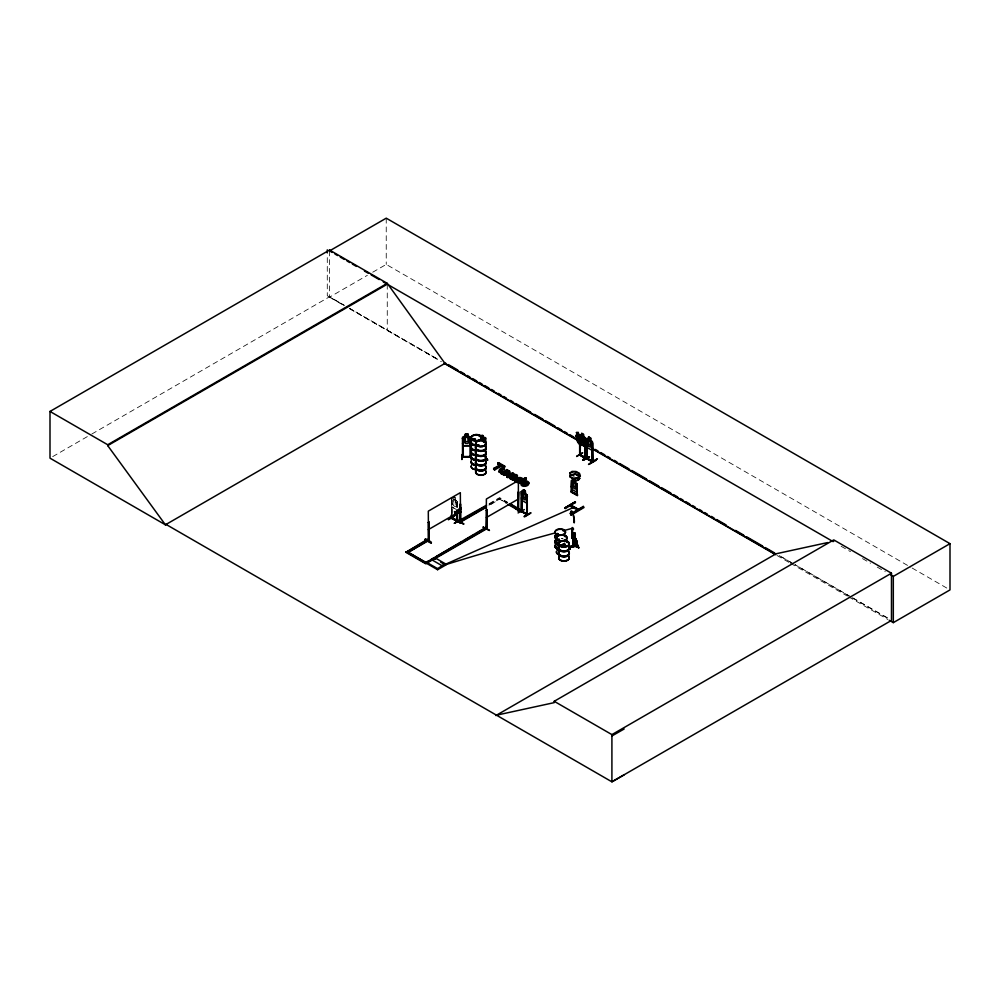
<?xml version="1.0" encoding="UTF-8"?>
<svg xmlns="http://www.w3.org/2000/svg" width="1000" height="1000" viewBox="0 0 1000 1000"><rect width="100%" height="100%" fill="white"/><g stroke="black" fill="none" stroke-linecap="round" stroke-linejoin="round"><path stroke-width="0.75" stroke-dasharray="5 3.75" d="M52.7 456.613L90.487 434.787M91.838 434.012L329.55 296.762L344.312 305.287M329.55 250.9L329.55 297.15L367.35 275.338M372.738 272.213L386.238 264.425L910.788 567.275M451.35 504.4L451.962 507.013L455.425 509.025M457.262 501.662L457.262 507.812L457.325 501.662L455.288 499.762L455.363 497.45L456.213 505.375L455.225 506.625L453.387 505.562L452.4 500.337M456.725 507.325L456.925 502.587L457.475 507.525M457.475 502.9L456.725 502.7M451.962 507.013L456.65 509.65M489.1 503.713L499.613 497.638L507.625 502.262M489.1 504.288L499.613 498.212L507.625 502.837M488.938 505.15L499.613 498.988L488.938 505.737M344.113 305.4L327.287 295.725L327.287 254.45M349.5 308.5L438.25 359.538L349.688 308.387M793.538 563.85L778.75 555.337L793.5 563.862M851.363 597.1L794.887 564.612L851.213 597.188M852.7 597.863L889.013 618.75M912.15 568.05L950 589.913M841.137 546.263L850.5 551.663M862.537 558.612L870.575 563.25M877.262 567.112L885.288 571.75M852.55 597.95L888.787 618.875M329.55 297.15L344.312 305.675M349.688 308.775L441.388 361.712M776.95 555.45L789.125 562.487M790.487 563.263L847.312 596.075M848.662 596.862L887.9 619.513M506.463 502.938L498.45 498.312L506.463 503.512M453.387 498.738L456.538 500.562M564.938 544.712L564.075 544.062A5.375 3.1 0 0 0 564.925 543.387M456.925 502.587L456.925 507.212M452.137 499.812L452.137 515.225M451.925 499.938L451.925 513.812M451.475 498.325L451.587 513.375M451.375 499.625L451.375 513.5M387.262 284.212L387.262 330.462M386.238 218.175L386.238 264.425M563.975 544.837A5.3 3.062 0 0 1 565.35 544.95M565.462 544.138A5.288 3.05 0 0 1 563.1 544.925M565.525 544.725A5.375 3.1 0 0 1 564.412 545.225M565.525 544.462A5.375 3.1 0 0 1 564.412 544.963A5.375 3.1 0 0 0 563.125 544.637M563.1 544.125A5.3 3.062 0 0 1 565.475 544.913M563.125 544.375A5.375 3.1 0 0 1 565.525 545.188M564.85 542.812A5.288 3.05 0 0 1 562.925 543.925M561.65 538.337A5.288 3.05 0 0 1 562.925 538.638M564.85 543.663A5.288 3.05 0 0 1 564.012 544.3M564.925 543.125A5.375 3.1 0 0 1 564.075 543.775M561.663 538.587A5.375 3.1 0 0 1 562.962 538.888M564.025 544.263A5.3 3.062 0 0 1 564.862 544.9M455.225 500.562L453.387 499.5L453.387 503.738L455.225 504.8L455.225 500.562M564.85 544.6A5.288 3.05 0 0 0 562.925 543.475A5.275 3.05 0 0 1 564.85 544.612"/><path stroke-width="1.5" d="M573.1 534.212L573.837 534.938L572.925 535.075L573.575 534.412M573.5 534.487L573.663 546.525L573.837 534.738L572.925 534.888M575.2 534.913L574.637 532.688M521.987 484.588L525.237 482.45A1.812 1.05 0 0 1 526.525 482.625L527.212 483.025A1.8 1.037 0 0 1 527.5 483.762L526.275 484.938M569.963 473.038L572.05 471.388L576.05 471.488L579.5 473.35L580.35 476.012L578.062 478.25L572.737 478.575L570.025 477.013L570.45 474.975M570.337 476.9L570.25 475.15M572.2 537.212L572.337 531.237L571.763 531.525M571.763 537L575.763 545.325L571.987 537.388M572.125 537.562L575.487 545.375L575.763 544.7M579.113 434.888L581.213 435.562C589.938 447.225 577.112 449.613 576.138 436.175L576.3 435.213L577.513 435.037M576.2 436.2L576.375 435.175M578.075 510.163C580.237 508.688 572.275 509.45 570.037 505.6C596.05 519.188 553.075 495.462 578.488 509.3M572.8 534.637L573.088 546.613L572.875 534.987M473.663 439.75L473.812 439.125M472.875 439.562L474.4 439.712M479.125 436.262L480 436.388M479.825 436.488L479.725 435.875M477.55 445.262L478.875 445.25L477.65 445.25M483.65 442.013L484.137 441.475M483.825 441.475L484.387 441.962M483.85 441.625L483.65 441.637M556.75 534.188L557.337 533.438M556.7 533.875L557.725 533.975M557.612 533.562L557.337 534.25M558.2 533.987L558.263 533.825M558.337 539.412L558.713 540.212L559.475 539.612M559.3 539.3L558.562 539.312M563.025 530.337L563.8 530.4L563.275 530.788M561.938 545.6L561.175 546.038M564.45 536.462L565.312 536.325M564.738 536.438L565.062 536.038M574.212 507.163L442.137 565.763L437.6 568.65L437.6 569.712L445.7 565.037L445.7 563.987L435.513 558.1L427.425 562.775L427.425 563.837L437.6 569.712M566.638 542.25L567.325 542.487M566.688 542.238L567.425 542.45M424.988 539.45C437.788 548.375 427.863 537.463 424.988 539.462M431.312 542.688L425.238 539.275L431.362 542.712M483.338 527.112L489.425 530.212M489.4 530.513L483.062 527.312L483.387 526.75M509.775 472.163L508.612 470.575L507.713 473.325L502.975 473.812L504.05 475.337L507.575 474.925L506.812 476.938L507.975 477.6L508.888 473.925L513.6 473.45L513.6 474.363L508.888 474.837M507.975 477.6L508.888 473.925M584.812 446.475L585.588 444.675L584.85 446.575L580.237 443.9L579.7 441.238M591.788 450.087L592.6 448.263M592.525 448.212L591.838 450.188L587.112 447.562L586.562 444.925L587.175 447.525M509.775 471.25L509.025 473.237L513.6 473.45M506.812 476.938L507.575 474.012L502.975 473.812M576.825 545.475L576.587 546.087L575.237 543.188L574.663 538.688L576.587 541.688L577.663 547.137M456.075 512.675L456.975 510.337L456.312 512.913L457.312 514.188L454.5 511.763L456.075 512.675L457.312 510.525M460.213 510.662L460.412 508.35L461.2 508.275L460.213 510.662L460.725 512.225L458.4 509.513L459.975 510.425L461.2 508.275M454.475 515.438L454.938 515.175C457.362 510.375 453.088 516.062 455.262 515.375L455.712 513.263L454.812 515.638M458.713 513.387L459.95 511.2L458.375 513.188L459.613 511.012L458.4 509.513M457.312 514.188L455.975 512.712L456.975 510.337M458.375 513.188L459.387 510.775M460.875 508.088L459.875 510.462L461.213 511.938M462.488 443.413L463.35 445.725L469.888 445.725L470.85 437.3L468.062 436.488L468.062 434.212L465.275 434.212L465.275 436.55L463.975 437.375L463.975 441.625L465.363 443.45L467.962 443.45L469.363 441.625L469.363 437.375L467.962 436.625L467.962 434.288M469.888 445.725L470.85 443.413M565.275 507.75L565.375 508.5L575.388 502.587L575.375 501.825L564.712 508.05L575.35 501.812L564.7 508.113L565.375 508.5M573.237 528.5C570.75 525.363 572.725 530.638 572.8 529.075M576.65 456.512L582.725 452.788L576.7 456.25M454.087 516.1L448.413 519.375M524.35 509.575L518.062 512.95M569.875 549.35L568.575 545.4M589.5 456.812L583.575 460.238M586.462 458.65L592.587 462.038L592.525 442.15L587.137 438.4L586.5 438.862L586.725 458.562L592.812 461.887L592.737 443.387L591.975 443.2L592.525 462L592.4 461.337M587.275 440.363L587.137 459.025L586.663 457.85L592.438 461.312M462.287 454.3L461.875 459.55L462.35 454.65M451.325 518.15L457.325 521.55L457.262 512.263M451.413 517.5L451.987 517.8M457.475 520.725C443.675 514.175 459.55 520.4 457.25 521.562M451.587 514.913L451.375 518.15L457.55 521.4L457.475 512.15M521.287 511.463L527.3 514.938L527.238 495.037L526.562 503.062L521.938 500.4L521.388 491.637L521.35 511.575L521.562 499.05M522.163 511.05L521.55 510.662L521.613 512.013L515.562 508.562L521.962 511.85L521.562 492.875M515.638 508.475L522.163 511.725L522.1 497.812M526.725 513.962L527.525 514.113L521.962 511.362M572.15 491.6L571.325 491.388L571.938 491.737M571.425 491.475L571.388 492.175L571.6 480.412M572.15 492.275L572.137 486.512M576.763 494.562C581.487 496.025 563.212 487.738 576.875 494.55M576.925 494.35L577.337 495.538L576.938 483.5L577.038 495.087M577.55 495.412L571.388 492.1L577.275 495.5L576.737 483.625M579.587 454.988L585.588 458.45L585.588 438.562L583.562 436.65M579.7 454.375L580.275 454.675M428.787 539.875L427.1 539.513L405.913 552.325L427.1 540.087L428.275 540.763L408.237 552.325L428.85 539.862L429.1 540.737L429.05 522.2L428.3 522.4L429.05 522.2M460.138 522.15L460.4 521.688M459.738 522.75L460.625 522.513L460.337 503.9L460 522.875L460.05 522.163M428.587 561.013L425.938 562.537L485.525 527.55L486.975 527.737M486.975 528.413L486.525 528.925L487.2 528.562L487.125 510.075L486.375 510.262L487.125 510.075M518.212 510.025L518.025 510.737L518.413 491.763L518.625 510.412M516.263 477.663L515.862 476.388L512.725 476.375L512.725 475.462C513.837 474.338 518.088 475.65 515.688 477.188L512.725 475.462M485.65 458.05L485.65 457.375M579.775 478.387L578.663 479.963L575.312 481.112L572.337 480.6L575.325 480.75L578.325 479.7L579.288 478.288L577.8 475.188L574.487 473.938L578.138 475.012L579.763 478.4M474.15 439.375L473.225 439.3M478.8 445.288L477.475 444.913M561.462 545.163C563.088 545.487 559.45 545.15 561.462 545.737M515.413 480.15L514.913 480.925A2.55 1.475 0 0 0 515.288 481.95L516.237 482.488M462.35 456.337L463.263 456.312L463.288 457.188L463.2 438.512L462.438 438.512M462.35 457.013L470.75 456.975M471.275 457.05C471.7 464.188 470.35 453.2 470.075 457.212L469.988 438.512L470.75 438.512M572.25 471.788L575.875 471.85M572.737 478.575L577.675 477.875L579.675 475.9L578.913 473.537L575.825 471.887M516.987 478.363L517.475 476.6L514.75 475.375M468.062 434.275L465.275 434.275L465.363 436.625L462.488 437.362L462.525 457.238L470.838 457.188L470.75 437.325M521.625 483C518.513 486.962 528.05 487.575 528.763 483.837A3.137 1.812 0 0 0 528.55 483.038M428.225 540.212C427.975 541.188 429.613 540.525 428.512 541.013L428.3 511.15L460.337 492.65L460.55 522.537M518.625 510.387L517.812 510.613L517.913 509.85M517.913 510.525L518.475 510.225M474.375 439.913L473.125 439.913M478.713 445.387L477.5 445.112M560.812 545.237L560.35 545.675L561.175 545.15M451.413 498.263L452.038 497.812M451.413 498.363L452.013 497.938M521.325 491.675L522.013 491.188L521.388 491.737M587.2 438.363L586.562 438.812L586.987 458.975M470.725 456.525L462.375 456.538M570.825 474.738L570.262 473.1L572.275 471.763M512 475.887L511.062 476.75A2.212 1.275 0 0 0 511.188 477.6L514.45 478.85L513.413 479.438C500.975 476.025 523.288 471.025 515.887 478.137L512 475.887L511.062 477.65A2.212 1.275 0 0 0 511.188 478.512L511.45 478.775M590.45 440.312L590.588 437.962L591.462 445.875L590.45 447.137L588.575 446.1L587.562 443.725L587.562 439.475L588.575 439.275L588.575 436.838L590.588 437.962M591.825 440.988L592.525 442.188M586.763 457.875L587.137 458.35M587.075 458.988L587.275 444.988M589.75 463.75C613.3 448.787 572.775 473.612 595.975 460.4M583.312 506.413L573.263 512.312L573.275 513.075L573.938 513.462L583.95 507.55L583.275 506.4L583.45 507.163M573.275 513.075L583.362 507.013M460.112 522.812L460.55 504.012M459.438 521.8L457.812 520.5M460.337 522.4L463.862 523.95L457.488 520.312M518.088 510.7L518.625 491.887M517.875 509.837L518.688 509.675M486.912 509.95L486.312 528.8L486.375 499.025L518.413 480.525L518.288 510.262M166.15 524.462L165.5 524.85L50 458.162L50 411.438L329.55 250.037L387.262 283.35L444.975 363.4L578.488 440.487M329.55 250.037L329.55 250.9L386.238 218.175L950 543.663L950 589.913L893.312 622.638L889.262 620.288M50 411.438L107.713 444.75L387.262 283.35M624.15 774.85L611.912 781.825L166.075 524.425L165.413 524.8L107.713 445.613L387.262 284.212M165.413 524.8L445.625 363.025M497.762 463.175L498.65 462.663L504.675 466.138L504.675 467.05L503.787 467.562L501.275 466.112L494.675 469.925L493.675 469.35L493.675 468.438L500.275 464.625L500.275 465.538L497.762 464.087L497.762 463.175L500.275 464.625M497.762 464.087L498.65 462.663M493.675 469.35L497.638 467.062M493.675 468.438L494.675 469.012L501.275 465.2L501.275 466.112M504.675 466.138L503.787 467.562M501.512 472.788L500.112 471.725L504.387 469.05L503.438 467.587C499.338 467.675 496.662 472.875 501.925 472.475L501.3 473.75L501.925 472.475M502.225 469.2L498.675 471.838L501.925 473.387M504.387 468.137L500.112 471.175L502.725 472.013L506.912 469.6L507.863 471.05L502.238 474.3L501.3 473.75M503.762 472.325L505.863 471.112M501.3 472.837L502.238 473.387L507.863 470.138M455.325 511.675L454.5 511.763M428.3 529.65L460.337 511.15M511.8 475.85L509.787 477.438L510.012 478.713L513.413 480.35L514.388 478.812M452.1 518.263L452.137 515.225M522.125 479.538L518.888 481.413L516.5 480.725A1.462 0.85 0 0 1 516.312 480.037L519.5 478.312L522.125 479.538L522.125 480.45L519.012 479.288L516.312 480.95A1.462 0.85 0 0 0 516.325 481.413M526.287 478.225L525.337 477.688L522.9 479.087A3.613 2.087 0 0 0 521.375 477.825A3.113 1.8 0 0 0 519.45 477.562L516.512 478.425L514.913 480.012A2.55 1.475 0 0 0 515.288 481.037L518.462 482.75L526.287 478.225L526.287 479.137L518.462 483.663M486.438 505.25L454.425 523.225L460.475 519.425M454.425 523.225L460.763 519.913M460.487 519.725L454.475 523.2M486.262 506.7L459.562 522.112L458.4 522.013L463.738 518.938M466.413 517.388L486.438 505.825M460.9 521.925L486.262 507.275M523.362 489.688L525.325 490.825L523.362 489.688L522.375 496.55L523.362 498.938L525.2 500L526.188 498.75L525.325 490.825M522.013 491.188L527.238 495.075M486.375 517.525L518.413 499.025M521.325 497.775L521.938 500.4M526.838 513.95C512 506.912 531.188 515.55 526.7 514.65L526.9 495.962L527.212 514.938M527.45 496.275L526.7 496.087M431.238 559.475L433.875 557.95M436.525 556.425L461.688 541.888M464.338 540.363L473.612 535.013M476.262 533.488L485.525 528.125L486.7 528.8L433.725 559.388M405.913 551.75L425.938 563.312L486.7 528.225M507.8 504.288L518.475 510.45L519.65 509.775L509.137 504.487M405.913 552.325L425.938 563.888L427.1 563.212L407.075 551.65M530.462 513.112C510.812 523.888 543.975 505.213 524.738 516.788M571.325 492.062L571.6 486.2M495.85 715.575L776.062 553.787L827.688 542.562M496.5 715.188L554.212 702.638L554.212 701.3L833.763 539.9L891.475 573.212L891.475 620.425L611.912 781.825L611.912 734.613L891.475 573.212M833.763 541.237L833.112 541.625L383.237 281.887M890.638 574.837L893.312 576.388L950 543.663M579.875 436.375L580.275 455.35L579.913 454.2M581.6 435.5L580.2 434.762L581.213 435.562M584.837 437.388L580.262 434.725L579.637 435.175L579.663 455.075L585.812 458.3L585.188 457.262M585.487 458.413L585.588 438.562M585.2 444.1L584.938 458.125L585.2 439.475M585.737 439.787L584.987 439.6M580.237 443.9L584.925 446.538M580.188 455.35L580.413 442.863M582.675 459.725L589.038 456.85L582.725 459.787M582.725 460.037L588.763 456.625M583 460.262L589.038 456.838M611.912 735.962L624.15 728.988M577.537 435.163L576.5 432.5L578.975 440.812L580.625 442.75L582.175 442.575L580.325 435.688L579.163 434.938M576.138 436.175L578.9 442.962M522.238 482.6L523.663 481.975M431.95 559.875L442.137 565.763L445.7 563.987M578.112 475.025L574.513 473.925L570.262 475.075M428.837 522.075L429.113 540.662M559.075 539.35L558.787 539.475M574.038 475.975L570.65 474.787L569.85 472.887M481.75 437.625A5.275 3.05 0 0 0 473.837 434.988A5.275 3.05 0 0 0 473.837 440.262A5.275 3.05 0 0 0 481.75 437.625L481.775 437.688A5.3 3.062 0 0 1 473.825 440.262A5.3 3.062 0 0 1 473.825 434.963A5.3 3.062 0 0 1 481.775 437.612L481.788 437.788M517.25 478.963L521.375 478.738A3.613 2.087 0 0 1 522.537 479.45M525.237 485.412L522.6 485.288M473.375 439.738L474.1 439.538M477.925 444.738L477.287 445.175M556.8 534.1L557.875 534.362M559.3 540.062L558.638 539.812M480.513 436.15C484.862 432.8 481.375 439.625 484.787 437.463L485.737 438.125L485.662 458.062M484.812 437.512L483 437.925L484.35 438.45L484.35 441.287M484.9 439.487C486.55 438.85 483.35 440.775 484.9 442.575M485.138 456.675L487.65 460.112L485.438 456.625M451.625 517.325L451.8 518.438M526.938 513.787L527.112 514.9M526.838 514.425L526.9 495.962M571.675 531.4L575.763 539.163L572.125 530.85M573.375 534.038L573.263 534.837M574.637 533.75L575.425 534.875M572.875 546.55L573.013 534.312M571.95 538.062L572.087 530.85M575.763 538.538L575.487 539.2M577.2 545.262L569.012 546.312M569.3 546.875L576.125 545.812M576.237 546.375L569.4 547.413M576.263 543.188L578.938 547.938L576.65 543.175M574.663 536.325L576.938 541.838L576.6 547.312L573.938 540.9L573.938 535.55L576.587 540.55M573.938 540.9L574.75 543.138M576.688 540.487L576.938 541.838M577.663 544.862L577.575 547.15M485.7 457.825L485.7 457.15M576.438 432.537L578.175 432.312L579.087 434.975M576.3 435.213L580.275 434.812M580.363 445.375L584.263 444.9M502.975 474.712L506.525 474.363M524.388 481.8L525.112 481.737A3.162 1.825 0 0 1 526.5 481.863M457.537 520.6L463.587 524.05M570.075 505.675L570.638 504.762M485.525 457.163L487.638 460.075M478.225 445.825A5.288 3.05 0 0 1 478.225 440.538A5.288 3.05 0 0 1 486.15 443.188A5.288 3.05 0 0 1 478.225 445.825L477.837 445.712M563.837 530.462L562.987 530.662M560.4 545.6L561.325 545.775M576.987 495.062L576.938 483.5M521.6 510.7L521.962 511.175M579.875 454.875L579.875 444.087M585.588 457.775L580.275 454.875L585.7 457.562M463.375 436.55L469.862 436.55M462.438 438.688L463.2 438.688M469.988 438.688L470.75 438.688M469.888 445.675L463.35 445.725M486.587 528.212L486.712 528.888L486.587 510.387M573.088 535.05L572.675 534.362M478.05 444.725L478.762 445.012M454.338 516.2L448.413 519.763M574.775 502.137L575.388 502.587M514.45 479.75L512.513 479.338M571.737 537.612L571.763 530.825L575.763 539.163M588.575 437L590.45 438.038M587.35 458.413L592.112 461.062M570.35 476.763L572.85 478.212M329.55 250.9L332.238 252.45M334.925 254L337.612 255.55M340.288 257.1L344.312 259.425M347 260.975L349.688 262.525M352.375 264.075L356.4 266.4M364.45 271.05L368.475 273.375M371.163 274.925L379.212 279.562M448.325 364.575L457.762 370.025M460.462 371.587L464.513 373.925M467.2 375.475L469.9 377.038M472.6 378.587L476.65 380.925M479.35 382.488L482.038 384.05M484.738 385.6L488.787 387.938M491.488 389.5L494.175 391.05M498.225 393.387L500.925 394.95M503.625 396.5L506.312 398.062M510.363 400.4L513.062 401.95M515.763 403.512L530.6 412.075M534.637 414.412L542.737 419.087M545.425 420.637L554.875 426.087M557.562 427.65L561.613 429.988M564.312 431.538L567.013 433.1M569.712 434.663L573.75 436.987M576.45 438.55L579.15 440.112M595.337 449.45L598.025 451.012M600.725 452.562L604.775 454.9M607.475 456.463L610.163 458.013M614.212 460.35L616.912 461.912M619.612 463.462L629.05 468.913M631.75 470.475L646.587 479.038M649.275 480.6L658.725 486.05M661.413 487.6L670.863 493.062M673.55 494.613L677.6 496.95M680.3 498.512L683 500.062M685.7 501.625L689.737 503.963M692.438 505.513L695.138 507.075M699.175 509.412L701.875 510.962M704.575 512.525L707.275 514.075M711.325 516.413L714.013 517.975M716.712 519.525L726.15 524.987M735.6 530.438L743.688 535.1M746.388 536.663L762.575 546M765.263 547.562L774.712 553.013M585.237 444.375L587.925 445.938M591.975 448.275L775.4 554.175M444.087 363.275L576.7 439.837M592.938 449.212L775.6 554.675M571.388 480.538L572 492.45M526.287 479.137L525.337 477.688M501.062 464.963L504.675 467.05M504.387 469.05L503.438 467.587M507.863 471.05L506.912 469.6M513.6 474.363L512.513 472.825M512 476.8L515.887 479.038L515.887 478.137M506.812 476.025L507.975 476.7M510.3 503.812L519.65 509.2M510.3 504.387L515.638 507.463M454.9 497.713L453.713 497.025L453.713 497.788M458.4 522.013L459.562 522.112M440.613 562.1L445.7 565.037M427.425 562.775L437.6 568.65M409.75 553.188L425.763 562.438M554.212 701.3L611.912 734.613M484.75 437.55L485.737 438.125M592.013 461.75L592.175 449.237M459.95 511.2L460.725 512.225M456.05 513.45L456.825 514.475M458.888 509.225L459.65 510.238M454.988 511.488L455.75 512.487M584.812 437.45L585.462 438.587M576.225 542.9L578.475 548.013M573.787 546.45L573.413 534.2M568.538 545.7L570.288 549.325M577.425 545.025L577.188 545.862M893.312 576.388L893.312 622.638M579.763 435.2L579.763 441.262M574.862 532.65L574.862 533.713M573.237 533.5L573.237 534.275M513.413 479.438L513.413 480.35M508.612 470.575L508.612 471.488M504.05 474.425L504.05 475.337M502.725 472.013L502.725 472.925M502.238 473.387L502.238 474.3M494.675 469.012L494.675 469.925M485 439.65L485 442.738M483 435.637L483.038 441.562M456.925 511.838L456.725 521.275L456.725 511.95M451.925 515.35L451.987 518.475M451.375 515.037L451.375 518.188M435.513 558.1L435.513 559.163M428.512 522.513L428.512 541.013M327.287 249.862L327.287 252.925M107.713 444.75L107.713 445.613M442.137 565.763A1035.438 317.413 -11.9 0 1 554.938 532.987M564.513 530.413A1035.438 317.413 -11.9 0 1 571.362 528.587M485.513 451.587A5.375 3.1 0 0 1 480.863 456.238A5.375 3.1 0 0 1 476.213 451.587M485.45 451.9A5.288 3.05 0 0 1 480.863 456.488A5.288 3.05 0 0 1 476.287 451.9M485.438 455.887A5.275 3.05 0 0 1 480.863 460.462A5.275 3.05 0 0 1 476.287 455.887M485.45 456.188A5.288 3.05 0 0 1 480.863 460.775A5.288 3.05 0 0 1 476.287 456.188M485.513 446.475A5.375 3.1 0 0 1 480.863 451.138A5.375 3.1 0 0 1 476.213 446.475M485.45 451.05A5.288 3.05 0 0 1 480.863 455.625A5.288 3.05 0 0 1 476.287 451.05M485.45 446.8A5.288 3.05 0 0 1 480.863 451.388A5.288 3.05 0 0 1 476.287 446.8M485.513 451.325A5.375 3.1 0 0 1 480.863 455.975A5.375 3.1 0 0 1 476.213 451.325M485.513 446.213A5.375 3.1 0 0 1 480.863 450.875A5.375 3.1 0 0 1 476.213 446.213M485.45 445.95A5.288 3.05 0 0 1 480.863 450.525A5.288 3.05 0 0 1 476.287 445.95M485.513 466.138A5.375 3.1 0 0 1 480.863 470.788A5.375 3.1 0 0 1 476.213 466.138M485.45 466.45A5.288 3.05 0 0 1 480.863 471.037A5.288 3.05 0 0 1 476.287 466.45M485.438 470.438A5.275 3.05 0 0 1 480.863 475.012A5.275 3.05 0 0 1 476.287 470.438M485.425 456.662A5.263 3.038 0 0 1 480.863 461.213A5.263 3.038 0 0 1 476.3 456.662M485.462 470.725A5.312 3.062 0 0 1 480.863 475.325A5.312 3.062 0 0 1 476.262 470.725M485.462 456.388A5.312 3.062 0 0 1 480.863 460.975A5.312 3.062 0 0 1 476.262 456.388M485.513 461.025A5.375 3.1 0 0 1 480.863 465.688A5.375 3.1 0 0 1 476.213 461.025M485.45 465.6A5.288 3.05 0 0 1 480.863 470.175A5.288 3.05 0 0 1 476.287 465.6M485.45 461.35A5.288 3.05 0 0 1 480.863 465.938A5.288 3.05 0 0 1 476.287 461.35M485.513 465.875A5.375 3.1 0 0 1 480.863 470.525A5.375 3.1 0 0 1 476.213 465.875M485.513 460.763A5.375 3.1 0 0 1 480.863 465.425A5.375 3.1 0 0 1 476.213 460.763M485.45 460.5A5.288 3.05 0 0 1 480.863 465.075A5.288 3.05 0 0 1 476.287 460.5M476.475 454.9A5.288 3.05 0 0 1 471.362 451.062A5.312 3.062 0 0 0 476.475 455.025M476.475 445.562A5.375 3.1 0 0 1 471.287 441.662M472.675 440.275A5.375 3.1 0 0 1 475.087 439.462M476.475 445.825A5.3 3.062 0 0 1 471.35 441.962M472.725 440.6A5.3 3.062 0 0 1 473.825 440.112M476.475 445.3A5.375 3.1 0 0 1 471.287 441.4M472.675 440A5.375 3.1 0 0 1 475.087 439.2M476.475 444.963A5.3 3.062 0 0 1 471.35 441.112M472.725 439.738A5.3 3.062 0 0 1 475.1 438.95M476.475 450.913A5.288 3.05 0 0 1 471.362 447.075M476.475 450.675A5.375 3.1 0 0 1 471.287 446.763M476.475 450.412A5.375 3.1 0 0 1 471.287 446.5M476.475 450.062A5.3 3.062 0 0 1 471.35 446.213M476.475 455.4A5.312 3.062 0 0 1 471.35 451.538M476.475 455.65A5.263 3.038 0 0 1 471.388 451.825M476.475 469.575A5.312 3.062 0 0 1 471.35 465.712M476.475 460.375A5.3 3.062 0 0 1 471.35 456.512M476.475 459.513A5.3 3.062 0 0 1 471.35 455.662M476.475 465.475A5.3 3.062 0 0 1 471.35 461.625M476.475 465.225A5.375 3.1 0 0 1 471.287 461.312M476.475 464.963A5.375 3.1 0 0 1 471.287 461.05M476.475 464.613A5.3 3.062 0 0 1 471.35 460.763M476.475 460.112A5.375 3.1 0 0 1 471.287 456.213M476.475 459.85A5.375 3.1 0 0 1 471.287 455.95M476.475 469.738A5.3 3.062 0 0 1 471.35 465.887M568.638 552.013A5.375 3.1 0 0 1 563.975 556.663A5.375 3.1 0 0 1 559.325 552.013M568.562 552.325A5.3 3.062 0 0 1 563.975 556.925A5.3 3.062 0 0 1 559.388 552.325M568.538 556.325A5.263 3.038 0 0 1 563.975 560.887A5.263 3.038 0 0 1 559.412 556.325M568.575 556.438A5.312 3.062 0 0 1 563.975 561.038A5.312 3.062 0 0 1 559.375 556.438M568.575 556.6A5.312 3.062 0 0 1 563.975 561.2A5.312 3.062 0 0 1 559.375 556.6M560.225 545.962A5.312 3.062 0 0 0 569.113 544.587A5.312 3.062 0 0 0 562.6 540.837A5.312 3.062 0 0 0 560.225 545.962A5.375 3.1 0 0 1 562.587 545.2M568.638 546.912A5.375 3.1 0 0 1 563.975 551.562A5.375 3.1 0 0 1 559.325 546.912M560.175 546.263A5.375 3.1 0 0 1 562.587 545.462M568.562 551.475A5.288 3.05 0 0 1 563.975 556.062A5.288 3.05 0 0 1 559.4 551.475M568.562 547.225A5.3 3.062 0 0 1 563.975 551.812A5.3 3.062 0 0 1 559.388 547.225M560.225 546.587A5.3 3.062 0 0 1 562.6 545.8M568.638 551.75A5.375 3.1 0 0 1 563.975 556.4A5.375 3.1 0 0 1 559.325 551.75M568.638 546.65A5.375 3.1 0 0 1 563.975 551.3A5.375 3.1 0 0 1 559.325 546.65M568.562 546.375A5.3 3.062 0 0 1 563.975 550.962A5.3 3.062 0 0 1 559.388 546.375M560.225 545.737A5.3 3.062 0 0 1 562.6 544.95M559.087 554.562A5.288 3.05 0 0 1 556.625 551.138M563.1 544.925A5.288 3.05 0 0 1 560.363 544.925M559.087 544.625A5.288 3.05 0 0 1 556.625 541.188M566.312 540.45A5.288 3.05 0 0 1 566.838 541.188M559.075 550.588A5.3 3.062 0 0 1 556.613 547.15M559.038 550.325A5.375 3.1 0 0 1 556.538 546.838M559.038 550.062A5.375 3.1 0 0 1 556.538 546.575M559.075 549.738A5.3 3.062 0 0 1 556.613 546.287M563.125 545.538A5.375 3.1 0 0 1 560.337 545.538M559.038 545.225A5.375 3.1 0 0 1 556.538 541.737M566.388 540.988A5.375 3.1 0 0 1 566.925 541.737M563.125 545.275A5.375 3.1 0 0 1 560.337 545.275M559.038 544.963A5.375 3.1 0 0 1 556.538 541.475M566.388 540.725A5.375 3.1 0 0 1 566.925 541.475M563.1 545.788A5.288 3.05 0 0 1 560.363 545.788M559.087 545.475A5.288 3.05 0 0 1 556.625 542.038M559.075 554.85A5.3 3.062 0 0 1 556.613 551.4M556.475 544.038A5.375 3.1 0 0 1 555.625 540.288M556.525 544.3A5.3 3.062 0 0 1 555.688 540.612M555.7 544.6A5.288 3.05 0 0 0 556.538 548.288A5.275 3.05 0 0 1 555.7 544.612M556.525 548.562A5.3 3.062 0 0 1 555.688 544.875M556.475 538.925A5.375 3.1 0 0 1 555.625 535.188M565.462 535.938A5.375 3.1 0 0 1 565.65 536.737M556.525 543.45A5.3 3.062 0 0 1 555.688 539.75M556.525 539.2A5.3 3.062 0 0 1 555.688 535.5M556.475 543.775A5.375 3.1 0 0 1 555.625 540.025M556.475 538.663A5.375 3.1 0 0 1 555.625 534.925M565.462 535.675A5.375 3.1 0 0 1 565.65 536.475M556.525 538.337A5.3 3.062 0 0 1 555.688 534.65M565.4 535.388A5.3 3.062 0 0 1 565.575 536.175M575.013 541.625L576.712 545.775L576.05 542.475L576.712 541.975L575.025 538.275L575.725 541.75L575.025 541.525M580.075 441.875L579.425 438.862L577.3 436.025L579.525 438.25L580.075 435.85L580.125 438.8L582.425 441.688L580 439.387L580.075 441.875M522.013 483.413L524.275 484.725L527.5 482.863A1.8 1.037 0 0 0 527.212 482.113L526.525 481.712A1.812 1.05 0 0 0 525.237 481.55L522.013 483.413M571.862 529.188C573.325 532.325 574.725 526.3 571.862 529.188M528.763 482.925C525.913 489.338 515.588 481.8 525.112 480.825A3.162 1.825 0 0 1 527.137 481.138L528.212 481.763A3.137 1.812 0 0 1 528.763 482.925M576.15 487.7L575.487 489.137L572.863 487.625L572.2 481.175L573.188 480.988L573.188 478.713L575.163 479.85L576.15 487.7M577.137 490.087L576.15 491.8L572.2 489.525L571.225 486.675L571.875 480.225L577.137 484.025L577.137 490.087M584.475 442.262L583.5 443.512L581.663 442.45L580.688 440.05L581.663 433.188L583.625 434.338L584.475 442.262M571.175 515.188L570.25 513.275L570.575 513.938A7.138 1.562 80.9 0 1 572.475 512.075A7.138 1.562 80.9 0 1 574.388 521.875L574.212 522.863L573.725 520.5L574.038 521.163A5.962 1.3 80.9 0 0 572.45 512.975A5.962 1.3 80.9 0 0 570.85 514.525L571.175 515.188M482.6 436.163L481.037 437.262L482.6 436.163M578.038 432.85L577.038 432.962L577.375 433.812L578.375 433.7L578.038 432.85M579.5 435.788L577.938 435.962L579.812 440.712L581.375 440.538L579.5 435.788M467.5 434.725L465.825 434.725L465.825 435.487L467.5 435.487L467.5 434.725M467.962 437.375L465.363 437.375L465.363 441.625L467.962 441.625L467.962 437.375M590.112 438.225L588.913 437.562L590.112 438.988L590.112 438.225M590.45 441.075L588.575 440.025L588.575 444.275L590.45 445.312L590.45 441.075M574.837 480.037L573.525 479.275L574.837 480.8L574.837 480.037M575.163 482.887L573.188 481.737L573.188 485.988L575.163 487.125L575.163 482.887M524.875 491.087L523.688 490.412L524.875 491.85L524.875 491.087M525.2 493.938L523.362 492.875L523.362 497.125L525.2 498.188L525.2 493.938M583.175 434.6L581.987 433.913L583.175 435.363L583.175 434.6M583.5 437.45L581.663 436.375L581.663 440.625L583.5 441.688L583.5 437.45M576.587 542.825L575.237 539.925L576.587 544.95L576.587 542.825M478.225 446.275A5.288 3.05 0 0 0 486.15 443.625A5.275 3.05 0 0 0 478.225 440.975A5.288 3.05 0 0 0 478.225 446.275A5.275 3.05 0 0 0 486.138 443.625A5.288 3.05 0 0 0 478.225 440.988A5.275 3.05 0 0 0 478.225 446.262M473.837 440.688A5.275 3.05 0 0 0 481.75 438.05A5.275 3.05 0 0 0 473.837 435.412A5.275 3.05 0 0 0 473.837 440.688M561.325 546.263A5.3 3.062 0 0 0 569.275 543.612A5.3 3.062 0 0 0 561.325 540.962A5.3 3.062 0 0 0 561.325 546.263M561.337 546.7A5.275 3.05 0 0 0 569.25 544.062A5.275 3.05 0 0 0 561.337 541.425A5.275 3.05 0 0 0 561.337 546.7M559.075 540.525A5.312 3.062 0 0 0 567.038 537.875A5.312 3.062 0 0 0 559.075 535.212A5.312 3.062 0 0 0 559.075 540.525A5.312 3.062 0 0 0 567.038 537.875A5.312 3.062 0 0 0 559.075 535.225A5.312 3.062 0 0 0 559.075 540.538M559.087 540.775A5.275 3.05 0 0 0 567.013 538.138A5.275 3.05 0 0 0 559.087 535.5A5.275 3.05 0 0 0 559.087 540.775M557.625 534.538A5.288 3.05 0 0 0 565.562 531.888A5.288 3.05 0 0 0 557.625 529.25A5.288 3.05 0 0 0 557.625 534.538M557.638 534.963A5.275 3.05 0 0 0 565.55 532.325A5.275 3.05 0 0 0 557.638 529.688A5.275 3.05 0 0 0 557.638 534.963"/></g></svg>
